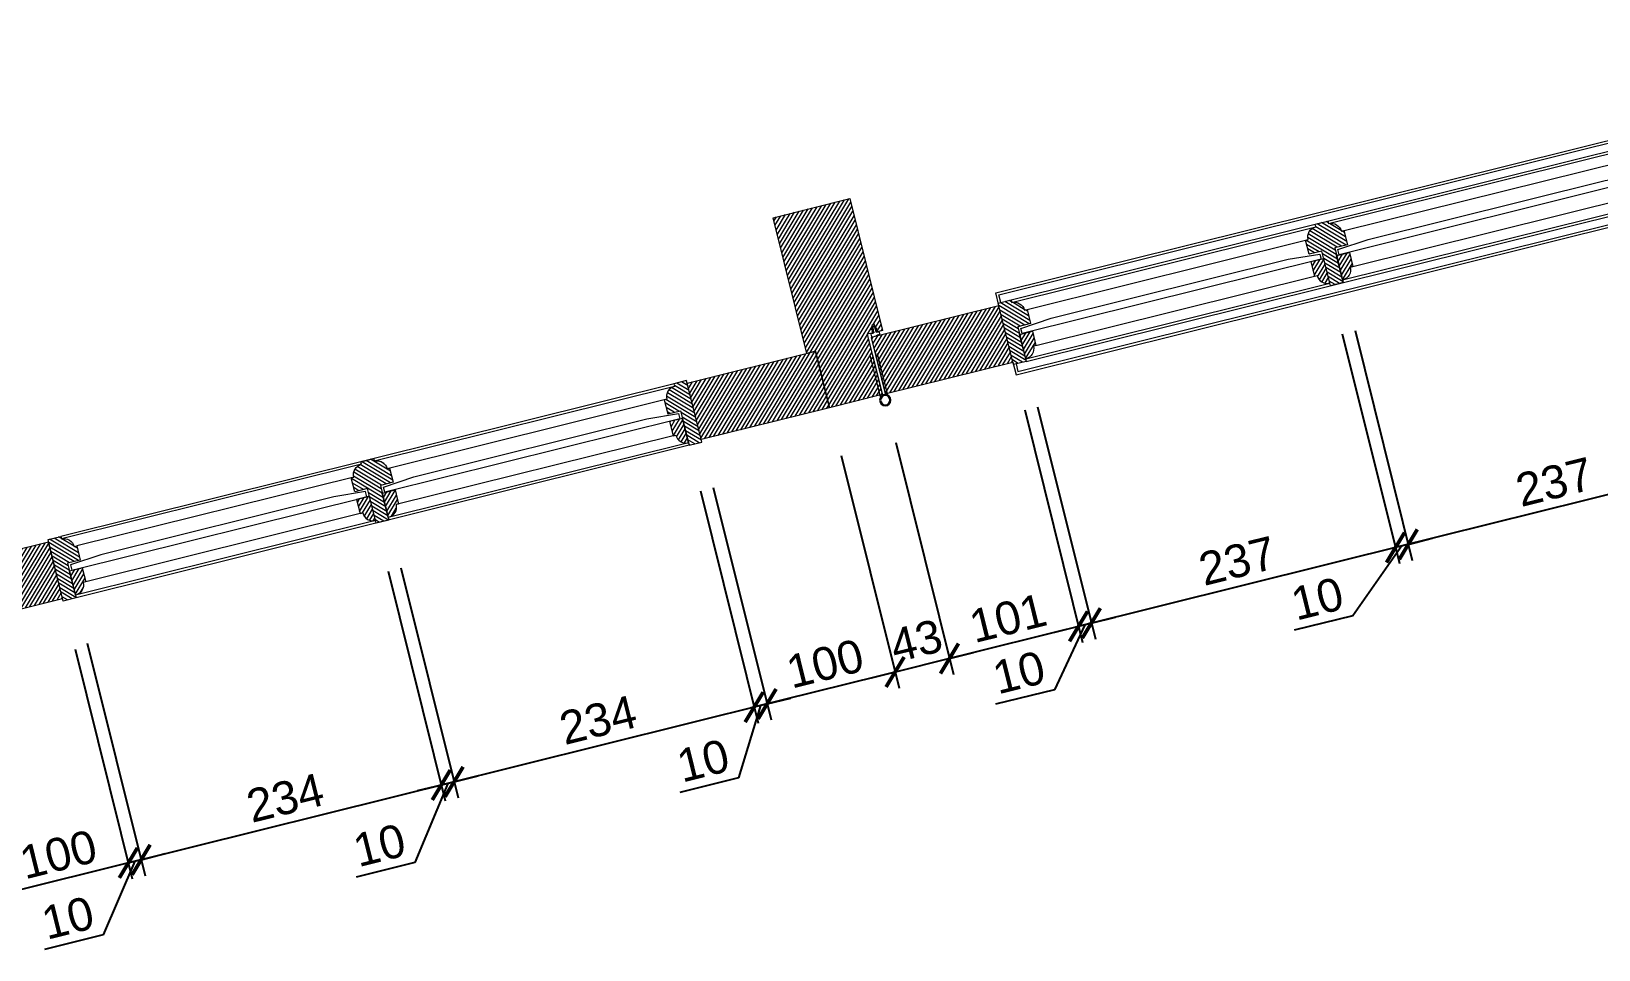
# Model space of a CAD drawing. Header units: inches. Extents: x 122939 to 389145, y 29603 to 574065.
# Drawn here: x 325581 to 326769, y 500528 to 501224 of the extents above; entities that cross this region are included whole.
import ezdxf

# ---------------------------------------------------------------- set-up
doc = ezdxf.new("R2010")
doc.units = ezdxf.units.IN
doc.header["$MEASUREMENT"] = 0
doc.layers.add('DETAIL', color=1, linetype='Continuous')
doc.layers.add('FURNITURE', color=252, linetype='Continuous')
doc.layers.add('GRC', color=41, linetype='Continuous', lineweight=0)
doc.styles.add('DA-dim', font='arial.ttf')
doc.dimstyles.new('DA-10', dxfattribs={"dimtxt": 25, "dimasz": 18.75, "dimexe": 12.5, "dimexo": 37.5, "dimgap": 6.25, "dimtad": 1, "dimdec": 0, "dimdsep": 46, "dimtxsty": 'DA-dim', "dimblk": 'ARCHTICK', "dimcen": 0, "dimdle": 12.5, "dimadec": 0, "dimazin": 0, "dimtfac": 1, "dimtdec": 0, "dimtix": 1, "dimtmove": 2, "dimatfit": 3, "dimfxl": 1, "dimarcsym": 0})
pattern_1 = [(135, (-4101.4994, -5827.568), (-1.76776695, -1.76776695), [])]
pattern_2 = [(135, (-3108.8667, -5827.568), (-1.76776695, -1.76776695), [])]
pattern_3 = [(135, (247.5, 0), (-1.76776695, -1.76776695), [])]

# ---------------------------------------------------------------- blocks, each defined once
blk = doc.blocks.new('A$C276B60FF')
at = {"layer": 'FURNITURE', "color": 0, "lineweight": 5}
for p, q in [((4, -4.7, -468.2), (5.3, -3.4, -468.2)), ((4, -6.4, -468.2), (5.2, -5.2, -468.2)), ((5.2, -4.4, -468.2), (4.2, -4.9, -468.2)), ((5.1, -6.2, -468.2), (4.2, -6.6, -468.2)), ((8, -4.7, -468.2), (6.7, -3.4, -468.2)), ((6.8, -4.4, -468.2), (7.9, -4.9, -468.2)), ((8, -6.4, -468.2), (6.9, -5.2, -468.2)), ((6.9, -6.2, -468.2), (7.9, -6.6, -468.2))]:
    blk.add_line(p, q, dxfattribs=at)
at = {"layer": 'FURNITURE', "color": 0, "lineweight": 5, "elevation": -468.2}
for points in [[(3, -9.9), (3, -7.9, -0.371091), (3.5, -7.4, -0.011049), (5, -7.3, -0.011049)], [(7, -7.3, -0.01116), (8.5, -7.4, -0.382087), (9, -7.9), (9, -9, -0.302252), (8.7, -9.5, -0.080721), (3.5, -10.4, -0.418), (3, -9.9)], [(6.7, -3.4), (6.7, -2.9, 0.873613), (5.4, -3), (5.3, -3.4)]]:
    blk.add_lwpolyline(points, format="xyb", dxfattribs=at)
for points in [[(5.1, -6.2), (5, -7.3)], [(5.2, -4.4), (5.2, -5.2)], [(6.9, -5.2), (6.8, -4.4)], [(7, -7.3), (6.9, -6.2)]]:
    blk.add_lwpolyline(points, dxfattribs=at)
at = {"layer": 'FURNITURE', "color": 0, "lineweight": 5}
for centre, start, end in [((4.1, -4.8, -468.2), 141.1325, 292.0729), ((4.1, -6.5, -468.2), 141.1325, 292.0729), ((7.9, -4.8, -468.2), 247.9271, 38.8675), ((7.9, -6.5, -468.2), 247.9271, 38.8675)]:
    blk.add_arc(centre, 0.1, start, end, dxfattribs=at)
blk = doc.blocks.new('french door top')
at = {"lineweight": 0}
h = blk.add_hatch(dxfattribs=at)
h.set_pattern_fill('ANSI31', color=8, scale=20, angle=90)
h.paths.add_polyline_path([(5903.7, 5862.5), (6003.7, 5862.5), (6003.7, 5906.5), (5903.7, 5906.5)])
h = blk.add_hatch(dxfattribs=at)
h.set_pattern_fill('ANSI31', color=8, scale=20)
h.paths.add_polyline_path([(6003.7, 5860.5), (6013.7, 5860.5), (6013.7, 5887.5), (6023.7, 5887.5), (6023.7, 5898.5), (6021.7, 5898.5, 0.414214), (6013.7, 5906.5), (6013.7, 5908.5), (6003.7, 5908.5)])
h = blk.add_hatch(dxfattribs=at)
h.set_pattern_fill('ANSI31', color=8, scale=20)
edge = h.paths.add_edge_path()
edge.add_line((6251.2, 5860.5), (6251.2, 5887.5))
edge.add_line((6251.2, 5887.5), (6241.2, 5887.5))
edge.add_line((6241.2, 5887.5), (6241.2, 5898.5))
edge.add_line((6241.2, 5898.5), (6243.2, 5898.5))
edge.add_arc((6251.2, 5898.5), 8, 90, 180, ccw=False)
edge.add_line((6251.2, 5906.5), (6251.2, 5908.5))
edge.add_line((6251.2, 5908.5), (6261.2, 5908.5))
edge.add_line((6261.2, 5908.5), (6261.2, 5906.5))
edge.add_arc((6261.2, 5898.5), 8, 0, 90, ccw=False)
edge.add_line((6269.2, 5898.5), (6271.2, 5898.5))
edge.add_line((6271.2, 5898.5), (6271.2, 5887.5))
edge.add_line((6271.2, 5887.5), (6261.2, 5887.5))
edge.add_line((6261.2, 5887.5), (6261.2, 5860.5))
edge.add_line((6261.2, 5860.5), (6251.2, 5860.5))
h = blk.add_hatch(dxfattribs=at)
h.set_pattern_fill('ANSI31', color=8, scale=20)
h.set_pattern_definition([(45, (247.5, 0), (-1.76776695, 1.76776695), [])])
edge = h.paths.add_edge_path()
edge.add_line((6498.7, 5860.5), (6498.7, 5887.5))
edge.add_line((6498.7, 5887.5), (6488.7, 5887.5))
edge.add_line((6488.7, 5887.5), (6488.7, 5898.5))
edge.add_line((6488.7, 5898.5), (6490.7, 5898.5))
edge.add_arc((6498.7, 5898.5), 8, 90, 180, ccw=False)
edge.add_line((6498.7, 5906.5), (6498.7, 5908.5))
edge.add_line((6498.7, 5908.5), (6508.7, 5908.5))
edge.add_line((6508.7, 5908.5), (6508.7, 5906.5))
edge.add_arc((6508.7, 5898.5), 8, 0, 90, ccw=False)
edge.add_line((6516.7, 5898.5), (6518.7, 5898.5))
edge.add_line((6518.7, 5898.5), (6518.7, 5887.5))
edge.add_line((6518.7, 5887.5), (6508.7, 5887.5))
edge.add_line((6508.7, 5887.5), (6508.7, 5860.5))
edge.add_line((6508.7, 5860.5), (6498.7, 5860.5))
h = blk.add_hatch(dxfattribs=at)
h.set_pattern_fill('ANSI31', color=8, scale=20)
h.paths.add_polyline_path([(6736.2, 5898.5), (6738.2, 5898.5, -0.414214), (6746.2, 5906.5), (6746.2, 5908.5), (6756.2, 5908.5), (6756.2, 5860.5), (6746.2, 5860.5), (6746.2, 5887.5), (6736.2, 5887.5)])
h = blk.add_hatch(dxfattribs=at)
h.set_pattern_fill('ANSI31', color=8, scale=20, angle=90)
edge = h.paths.add_edge_path()
edge.add_line((6856.2, 5862.5), (6756.2, 5862.5))
edge.add_line((6756.2, 5862.5), (6756.2, 5906.5))
edge.add_line((6756.2, 5906.5), (6855.8, 5906.5))
edge.add_line((6855.8, 5906.5), (6855.8, 5862.5))
h = blk.add_hatch(dxfattribs=at)
h.set_pattern_fill('ANSI31', color=8, scale=20, angle=90)
h.paths.add_polyline_path([(6023.7, 5881.5), (6013.7, 5881.5), (6013.7, 5862.5, 0.414214), (6021.7, 5870.5), (6023.7, 5870.5)])
h = blk.add_hatch(dxfattribs=at)
h.set_pattern_fill('ANSI31', color=8, scale=20, angle=90)
edge = h.paths.add_edge_path()
edge.add_line((6251.2, 5862.5), (6251.2, 5881.5))
edge.add_line((6251.2, 5881.5), (6241.2, 5881.5))
edge.add_line((6241.2, 5881.5), (6241.2, 5870.5))
edge.add_line((6241.2, 5870.5), (6243.2, 5870.5))
edge.add_arc((6251.2, 5870.5), 8, 180, 270)
h = blk.add_hatch(dxfattribs=at)
h.set_pattern_fill('ANSI31', color=8, scale=20, angle=90)
edge = h.paths.add_edge_path()
edge.add_line((6261.2, 5862.5), (6261.2, 5881.5))
edge.add_line((6261.2, 5881.5), (6271.2, 5881.5))
edge.add_line((6271.2, 5881.5), (6271.2, 5870.5))
edge.add_line((6271.2, 5870.5), (6269.2, 5870.5))
edge.add_arc((6261.2, 5870.5), 8, -90, 0, ccw=False)
h = blk.add_hatch(dxfattribs=at)
h.set_pattern_fill('ANSI31', color=8, scale=20, angle=90)
h.set_pattern_definition(pattern_3)
edge = h.paths.add_edge_path()
edge.add_line((6498.7, 5862.5), (6498.7, 5881.5))
edge.add_line((6498.7, 5881.5), (6488.7, 5881.5))
edge.add_line((6488.7, 5881.5), (6488.7, 5870.5))
edge.add_line((6488.7, 5870.5), (6490.7, 5870.5))
edge.add_arc((6498.7, 5870.5), 8, 180, 270)
h = blk.add_hatch(dxfattribs=at)
h.set_pattern_fill('ANSI31', color=8, scale=20, angle=90)
h.set_pattern_definition(pattern_3)
edge = h.paths.add_edge_path()
edge.add_line((6508.7, 5862.5), (6508.7, 5881.5))
edge.add_line((6508.7, 5881.5), (6518.7, 5881.5))
edge.add_line((6518.7, 5881.5), (6518.7, 5870.5))
edge.add_line((6518.7, 5870.5), (6516.7, 5870.5))
edge.add_arc((6508.7, 5870.5), 8, -90, 0, ccw=False)
h = blk.add_hatch(dxfattribs=at)
h.set_pattern_fill('ANSI31', color=8, scale=20, angle=90)
h.paths.add_polyline_path([(6736.2, 5881.5), (6746.2, 5881.5), (6746.2, 5862.5, -0.414214), (6738.2, 5870.5), (6736.2, 5870.5)])
at = {"color": 8, "lineweight": 0}
for p, q in [((6746.2, 5908.5), (6013.7, 5908.5)), ((6251.2, 5906.5), (6013.7, 5906.5)), ((6498.7, 5906.5), (6261.2, 5906.5)), ((6746.2, 5906.5), (6508.7, 5906.5)), ((6243.2, 5898.5), (6021.7, 5898.5)), ((6490.7, 5898.5), (6269.2, 5898.5)), ((6736.2, 5898.5), (6516.7, 5898.5)), ((6243.2, 5870.5), (6021.7, 5870.5)), ((6490.7, 5870.5), (6269.2, 5870.5)), ((6736.2, 5870.5), (6516.7, 5870.5)), ((6251.2, 5862.5), (6013.7, 5862.5)), ((6746.2, 5860.5), (6013.7, 5860.5)), ((6498.7, 5862.5), (6261.2, 5862.5)), ((6746.2, 5862.5), (6508.7, 5862.5))]:
    blk.add_line(p, q, dxfattribs=at)
at = {"color": 0, "lineweight": -2, "elevation": 0}
for points in [[(5903.7, 5862.5), (6003.7, 5862.5), (6003.7, 5906.5), (5903.7, 5906.5), (5903.7, 5862.5)], [(6856.2, 5862.5), (6756.2, 5862.5), (6756.2, 5906.5), (6855.8, 5906.5), (6855.8, 5862.5)]]:
    blk.add_lwpolyline(points, dxfattribs=at)
for points in [[(6013.7, 5860.5), (6003.7, 5860.5), (6003.7, 5908.5), (6013.7, 5908.5), (6013.7, 5906.5, -0.414214), (6021.7, 5898.5), (6023.7, 5898.5), (6023.7, 5887.5), (6013.7, 5887.5), (6013.7, 5860.5)], [(6746.2, 5860.5), (6756.2, 5860.5), (6756.2, 5908.5), (6746.2, 5908.5), (6746.2, 5906.5, 0.414214), (6738.2, 5898.5), (6736.2, 5898.5), (6736.2, 5887.5), (6746.2, 5887.5), (6746.2, 5860.5)], [(6013.7, 5862.5), (6013.7, 5881.5), (6023.7, 5881.5), (6023.7, 5870.5), (6021.7, 5870.5, -0.414214), (6013.7, 5862.5, 1)], [(6251.2, 5862.5), (6251.2, 5881.5), (6241.2, 5881.5), (6241.2, 5870.5), (6243.2, 5870.5, 0.414214), (6251.2, 5862.5, -1)], [(6261.2, 5862.5), (6261.2, 5881.5), (6271.2, 5881.5), (6271.2, 5870.5), (6269.2, 5870.5, -0.414214), (6261.2, 5862.5, 1)], [(6746.2, 5862.5), (6746.2, 5881.5), (6736.2, 5881.5), (6736.2, 5870.5), (6738.2, 5870.5, 0.414214), (6746.2, 5862.5, -1)]]:
    blk.add_lwpolyline(points, format="xyb", dxfattribs=at)
blk.add_lwpolyline([(6251.2, 5860.5), (6251.2, 5887.5), (6241.2, 5887.5), (6241.2, 5898.5), (6243.2, 5898.5, -0.414214), (6251.2, 5906.5), (6251.2, 5908.5), (6261.2, 5908.5), (6261.2, 5906.5, -0.414214), (6269.2, 5898.5), (6271.2, 5898.5), (6271.2, 5887.5), (6261.2, 5887.5), (6261.2, 5860.5)], format="xyb", close=True, dxfattribs=at)
at = {"color": 0, "lineweight": -2}
blk.add_lwpolyline([(6508.7, 5860.5), (6508.7, 5887.5), (6518.7, 5887.5), (6518.7, 5898.5), (6516.7, 5898.5, 0.414214), (6508.7, 5906.5), (6508.7, 5908.5), (6498.7, 5908.5), (6498.7, 5906.5, 0.414214), (6490.7, 5898.5), (6488.7, 5898.5), (6488.7, 5887.5), (6498.7, 5887.5), (6498.7, 5860.5)], format="xyb", close=True, dxfattribs=at)
at = {"color": 0, "elevation": 0}
for points in [[(6040, 5887.7), (6015.7, 5885.7), (6015.7, 5881.7), (6249.2, 5881.7), (6249.2, 5885.7), (6225, 5887.7)], [(6535, 5887.7), (6510.7, 5885.7), (6510.7, 5881.7), (6744.2, 5881.7), (6744.2, 5885.7), (6720, 5887.7)]]:
    blk.add_lwpolyline(points, close=True, dxfattribs=at)
at = {"color": 0}
blk.add_lwpolyline([(6287.5, 5887.7), (6263.2, 5885.7), (6263.2, 5881.7), (6496.7, 5881.7), (6496.7, 5885.7), (6472.5, 5887.7)], close=True, dxfattribs=at)
at = {"color": 0, "lineweight": -2}
for points in [[(6498.7, 5862.5), (6498.7, 5881.5), (6488.7, 5881.5), (6488.7, 5870.5), (6490.7, 5870.5, 0.414214), (6498.7, 5862.5, -1)], [(6508.7, 5862.5), (6508.7, 5881.5), (6518.7, 5881.5), (6518.7, 5870.5), (6516.7, 5870.5, -0.414214), (6508.7, 5862.5, 1)]]:
    blk.add_lwpolyline(points, format="xyb", dxfattribs=at)
blk = doc.blocks.new('A$C419e398c')
at = {"lineweight": 0}
h = blk.add_hatch(dxfattribs=at)
h.set_pattern_fill('ANSI31', color=8, scale=20, angle=90)
h.set_pattern_definition(pattern_1)
h.paths.add_polyline_path([(103.3, 416.3), (203.3, 416.3), (203.3, 372.3), (103.3, 372.3)])
h = blk.add_hatch(dxfattribs=at)
h.set_pattern_fill('ANSI31', color=8, scale=20)
h.set_pattern_definition([(45, (-3359.5162, -5827.568), (-1.76776695, 1.76776695), [])])
h.paths.add_polyline_path([(223.3, 380.3), (221.3, 380.3, -0.414214), (213.3, 372.3), (213.3, 370.3), (203.3, 370.3), (203.3, 418.3), (213.3, 418.3), (213.3, 391.3), (223.3, 391.3)])
h = blk.add_hatch(dxfattribs=at)
h.set_pattern_fill('ANSI31', color=8, scale=20, angle=90)
h.set_pattern_definition([(135, (-3359.5162, -5827.568), (-1.76776695, -1.76776695), [])])
h.paths.add_polyline_path([(223.3, 397.3), (213.3, 397.3), (213.3, 416.3, -0.414214), (221.3, 408.3), (223.3, 408.3)])
h = blk.add_hatch(dxfattribs=at)
h.set_pattern_fill('ANSI31', color=8, scale=20)
h.set_pattern_definition([(45, (-3108.8667, -5827.568), (-1.76776695, 1.76776695), [])])
edge = h.paths.add_edge_path()
edge.add_line((457.6, 418.3), (457.6, 391.3))
edge.add_line((457.6, 391.3), (467.6, 391.3))
edge.add_line((467.6, 391.3), (467.6, 380.3))
edge.add_line((467.6, 380.3), (465.6, 380.3))
edge.add_arc((457.6, 380.3), 8, -90.0001, -0.0001, ccw=False)
edge.add_line((457.6, 372.3), (457.6, 370.3))
edge.add_line((457.6, 370.3), (447.6, 370.3))
edge.add_line((447.6, 370.3), (447.6, 372.3))
edge.add_arc((447.6, 380.3), 8, -180.0001, -90.0001, ccw=False)
edge.add_line((439.6, 380.3), (437.6, 380.3))
edge.add_line((437.6, 380.3), (437.6, 391.3))
edge.add_line((437.6, 391.3), (447.6, 391.3))
edge.add_line((447.6, 391.3), (447.6, 418.3))
edge.add_line((447.6, 418.3), (457.6, 418.3))
h = blk.add_hatch(dxfattribs=at)
h.set_pattern_fill('ANSI31', color=8, scale=20, angle=90)
h.set_pattern_definition(pattern_2)
edge = h.paths.add_edge_path()
edge.add_line((447.6, 416.3), (447.6, 397.3))
edge.add_line((447.6, 397.3), (437.6, 397.3))
edge.add_line((437.6, 397.3), (437.6, 408.3))
edge.add_line((437.6, 408.3), (439.6, 408.3))
edge.add_arc((447.6, 408.3), 8, -270.0001, -180.0001, ccw=False)
h = blk.add_hatch(dxfattribs=at)
h.set_pattern_fill('ANSI31', color=8, scale=20, angle=90)
h.set_pattern_definition(pattern_2)
edge = h.paths.add_edge_path()
edge.add_line((457.6, 416.3), (457.6, 397.3))
edge.add_line((457.6, 397.3), (467.6, 397.3))
edge.add_line((467.6, 397.3), (467.6, 408.3))
edge.add_line((467.6, 408.3), (465.6, 408.3))
edge.add_arc((457.6, 408.3), 8, -0.0001, 89.9999)
h = blk.add_hatch(dxfattribs=at)
h.set_pattern_fill('ANSI31', color=8, scale=20)
h.set_pattern_definition([(45, (-4103.5846, -5827.568), (-1.76776695, 1.76776695), [])])
h.paths.add_polyline_path([(682.1, 380.3), (684.1, 380.3, 0.414214), (692.1, 372.3), (692.1, 370.3), (702.1, 370.3), (702.1, 418.3), (692.1, 418.3), (692.1, 391.3), (682.1, 391.3)])
h = blk.add_hatch(dxfattribs=at)
h.set_pattern_fill('ANSI31', color=8, scale=20, angle=90)
h.set_pattern_definition([(135, (-4103.5846, -5827.568), (-1.76776695, -1.76776695), [])])
h.paths.add_polyline_path([(682.1, 397.3), (692.1, 397.3), (692.1, 416.3, 0.414214), (684.1, 408.3), (682.1, 408.3)])
h = blk.add_hatch(dxfattribs=at)
h.set_pattern_fill('ANSI31', color=8, scale=20, angle=90)
h.set_pattern_definition(pattern_1)
h.paths.add_polyline_path([(802, 416.3), (702, 416.3), (702, 372.3), (802, 372.3)])
h = blk.add_hatch(dxfattribs=at)
h.set_pattern_fill('ANSI31', color=8, scale=20, angle=90)
h.set_pattern_definition(pattern_1)
h.paths.add_polyline_path([(795.3, 372.3), (795.3, 266.3), (855.3, 266.3), (855.3, 369.3), (850.3, 369.3), (850.3, 363.3), (848.3, 363.3), (848.3, 369.3), (843.3, 369.3), (843.3, 416.3), (802, 416.3), (802, 372.3)])
at = {"color": 8, "lineweight": 0}
for p, q in [((692, 418.3, 0), (213.3, 418.3, 0)), ((447.6, 416.3, 0), (213.3, 416.3, 0)), ((692, 416.3, 0), (457.6, 416.3, 0)), ((439.6, 408.3, 0), (223.3, 408.3, 0)), ((682, 408.3, 0), (465.6, 408.3, 0)), ((439.6, 380.3, 0), (223.3, 380.3, 0)), ((682, 380.3, 0), (465.6, 380.3, 0)), ((447.6, 372.3, 0), (213.3, 372.3, 0)), ((695.5, 370.3, 0), (213.3, 370.3, 0)), ((692, 372.3, 0), (457.6, 372.3, 0))]:
    blk.add_line(p, q, dxfattribs=at)
at = {"color": 252}
for p, q in [((841.6, 417.8, 0), (841.6, 385.2, 0)), ((843.3, 385.2, 0), (843.3, 416.8, 0)), ((845.7, 385.2, 0), (845.7, 416.8, 0)), ((847.4, 417.8, 0), (847.4, 385.2, 0))]:
    blk.add_line(p, q, dxfattribs=at)
at = {"color": 0, "lineweight": -2}
blk.add_line((459, 407.8, 0), (459, 407.8, 0), dxfattribs=at)
at = {"color": 0, "lineweight": -2, "elevation": 0}
for points in [[(103.3, 416.3), (203.3, 416.3), (203.3, 372.3), (103.3, 372.3), (103.3, 416.3)], [(802, 416.3), (702, 416.3), (702, 372.3), (802, 372.3), (802, 416.3)]]:
    blk.add_lwpolyline(points, dxfattribs=at)
for points in [[(213.3, 418.3), (203.3, 418.3), (203.3, 370.3), (213.3, 370.3), (213.3, 372.3, 0.414214), (221.3, 380.3), (223.3, 380.3), (223.3, 391.3), (213.3, 391.3), (213.3, 418.3)], [(213.3, 416.3), (213.3, 397.3), (223.3, 397.3), (223.3, 408.3), (221.3, 408.3, 0.414214), (213.3, 416.3, -1)], [(447.6, 416.3), (447.6, 397.3), (437.6, 397.3), (437.6, 408.3), (439.6, 408.3, -0.414214), (447.6, 416.3, 1)], [(457.6, 416.3), (457.6, 397.3), (467.6, 397.3), (467.6, 408.3), (465.6, 408.3, 0.414214), (457.6, 416.3, -1)], [(692, 418.3), (702, 418.3), (702, 370.3), (692, 370.3), (692, 372.3, -0.414214), (684, 380.3), (682, 380.3), (682, 391.3), (692, 391.3), (692, 418.3)], [(692, 416.3), (692, 397.3), (682, 397.3), (682, 408.3), (684, 408.3, -0.414214), (692, 416.3, 1)]]:
    blk.add_lwpolyline(points, format="xyb", dxfattribs=at)
blk.add_lwpolyline([(447.6, 418.3), (447.6, 391.3), (437.6, 391.3), (437.6, 380.3), (439.6, 380.3, 0.414214), (447.6, 372.3), (447.6, 370.3), (457.6, 370.3), (457.6, 372.3, 0.414214), (465.6, 380.3), (467.6, 380.3), (467.6, 391.3), (457.6, 391.3), (457.6, 418.3)], format="xyb", close=True, dxfattribs=at)
blk.add_lwpolyline([(795.3, 372.3), (795.3, 266.3), (855.3, 266.3), (855.3, 369.3), (850.3, 369.3), (850.3, 363.3), (848.3, 363.3), (848.3, 369.3), (843.3, 369.3), (843.3, 416.3), (802, 416.3), (802, 372.3)], close=True, dxfattribs=at)
at = {"color": 8, "lineweight": 0, "elevation": 0}
for points in [[(945.3, 416.3), (945.3, 426.3), (1697.8, 426.3), (1697.8, 416.3)], [(947.3, 418.3), (947.3, 424.3), (1695.8, 424.3), (1695.8, 418.3)], [(945.3, 372.3), (945.3, 362.3), (1697.8, 362.3), (1697.8, 372.3)], [(947.3, 370.3), (947.3, 364.3), (1695.8, 364.3), (1695.8, 370.3)]]:
    blk.add_lwpolyline(points, dxfattribs=at)
at = {"color": 0, "elevation": 0}
for points in [[(239.5, 391.1), (215.3, 393.1), (215.3, 397.1), (445.6, 397.1), (445.6, 393.1), (421.4, 391.1)], [(665.7, 391.1), (690, 393.1), (690, 397.1), (459.6, 397.1), (459.6, 393.1), (483.9, 391.1)]]:
    blk.add_lwpolyline(points, close=True, dxfattribs=at)
at = {"color": 252}
for radius in [4.31, 3.53]:
    blk.add_circle((844.5, 421, 0), radius, dxfattribs=at)
at = {"color": 0, "rotation": 179.999884685727}
blk.add_blockref('french door top', (7701.5, 6278.8, 0), dxfattribs=at)
at = {"xscale": -1, "rotation": 179.9998846857269}
blk.add_blockref('A$C276B60FF', (843.3, 362, 468.2), dxfattribs=at)
blk = doc.blocks.new('floor plan')
at = {"xscale": -1, "rotation": 179.9997670953166}
blk.add_blockref('A$C419e398c', (-1831.9, -152.3, 0), dxfattribs=at)
blk = doc.blocks.new('_ARCHTICK')
at = {"color": 0, "linetype": 'ByBlock', "const_width": 0.15}
blk.add_lwpolyline([(-0.5, -0.5), (0.5, 0.5)], dxfattribs=at)
blk = doc.blocks.new('*D723')
at = {"layer": 'Defpoints', "color": 0, "transparency": 16777216}
for p in [(326805.9, 501091.2), (326575.5, 501033.9), (326624.8, 500835.5)]:
    blk.add_point(p, dxfattribs=at)
at = {"layer": 'DETAIL', "color": 0, "lineweight": -2, "transparency": 16777216}
for p, q in [((326815, 501054.8), (326858.3, 500880.7)), ((326584.5, 500997.5), (326627.8, 500823.4)), ((326867.4, 500895.9), (326612.7, 500832.5))]:
    blk.add_line(p, q, dxfattribs=at)
at = {"layer": 'DETAIL', "color": 0, "lineweight": -2, "transparency": 16777216, "xscale": 18.75, "yscale": 18.75, "zscale": 18.75}
for p, rotation in [((326855.3, 500892.9), 13.9714232829857), ((326624.8, 500835.5), 193.9714232829857)]:
    blk.add_blockref('_ARCHTICK', p, dxfattribs=dict(at, rotation=rotation))
at = {"layer": 'DETAIL', "color": 0, "transparency": 16777216, "insert": (326735.5, 500882.7), "char_height": 25, "attachment_point": 5, "rotation": 13.9714, "style": 'DA-dim'}
blk.add_mtext('237', dxfattribs=at)
blk = doc.blocks.new('*D724')
at = {"layer": 'Defpoints', "color": 0, "transparency": 16777216}
for p in [(326565.8, 501031.5), (326575.5, 501033.9), (326615.1, 500833.1)]:
    blk.add_point(p, dxfattribs=at)
at = {"layer": 'DETAIL', "color": 0, "lineweight": -2, "transparency": 16777216}
for p, q in [((326574.8, 500995.1), (326618.1, 500821)), ((326584.5, 500997.5), (326627.8, 500823.4)), ((326624.8, 500835.5), (326615.1, 500833.1)), ((326624.8, 500835.5), (326615.1, 500833.1)), ((326624.8, 500835.5), (326643, 500840.1)), ((326620, 500834.3), (326582.7, 500781.4)), ((326615.1, 500833.1), (326596.9, 500828.6)), ((326582.7, 500781.4), (326538.2, 500770.4))]:
    blk.add_line(p, q, dxfattribs=at)
at = {"layer": 'DETAIL', "color": 0, "lineweight": -2, "transparency": 16777216, "xscale": 18.75, "yscale": 18.75, "zscale": 18.75}
for p, rotation in [((326624.8, 500835.5), 193.9714232829857), ((326615.1, 500833.1), 13.9714232829857)]:
    blk.add_blockref('_ARCHTICK', p, dxfattribs=dict(at, rotation=rotation))
at = {"layer": 'DETAIL', "color": 0, "transparency": 16777216, "insert": (326555.8, 500794.3), "char_height": 25, "attachment_point": 5, "rotation": 13.9714, "style": 'DA-dim'}
blk.add_mtext('10', dxfattribs=at)
blk = doc.blocks.new('*D725')
at = {"layer": 'Defpoints', "color": 0, "transparency": 16777216}
for p in [(326565.8, 501031.5), (326334.8, 500976.1), (326384.6, 500775.8)]:
    blk.add_point(p, dxfattribs=at)
at = {"layer": 'DETAIL', "color": 0, "lineweight": -2, "transparency": 16777216}
for p, q in [((326574.8, 500995.1), (326618.1, 500821)), ((326343.9, 500939.7), (326387.7, 500763.6)), ((326627.2, 500836.1), (326372.5, 500772.8))]:
    blk.add_line(p, q, dxfattribs=at)
at = {"layer": 'DETAIL', "color": 0, "lineweight": -2, "transparency": 16777216, "xscale": 18.75, "yscale": 18.75, "zscale": 18.75}
for p, rotation in [((326615.1, 500833.1), 13.9714232829857), ((326384.6, 500775.8), 193.9714232829857)]:
    blk.add_blockref('_ARCHTICK', p, dxfattribs=dict(at, rotation=rotation))
at = {"layer": 'DETAIL', "color": 0, "transparency": 16777216, "insert": (326495.3, 500822.9), "char_height": 25, "attachment_point": 5, "rotation": 13.9714, "style": 'DA-dim'}
blk.add_mtext('237', dxfattribs=at)
blk = doc.blocks.new('*D726')
at = {"layer": 'Defpoints', "color": 0, "transparency": 16777216}
for p in [(326325.1, 500973.7), (326334.8, 500976.1), (326374.9, 500773.4)]:
    blk.add_point(p, dxfattribs=at)
at = {"layer": 'DETAIL', "color": 0, "lineweight": -2, "transparency": 16777216}
for p, q in [((326334.2, 500937.3), (326378, 500761.2)), ((326343.9, 500939.7), (326387.7, 500763.6)), ((326384.6, 500775.8), (326374.9, 500773.4)), ((326384.6, 500775.8), (326374.9, 500773.4)), ((326384.6, 500775.8), (326402.8, 500780.3)), ((326379.8, 500774.6), (326356.6, 500725.4)), ((326374.9, 500773.4), (326356.7, 500768.8)), ((326356.6, 500725.4), (326312.1, 500714.4))]:
    blk.add_line(p, q, dxfattribs=at)
at = {"layer": 'DETAIL', "color": 0, "lineweight": -2, "transparency": 16777216, "xscale": 18.75, "yscale": 18.75, "zscale": 18.75}
for p, rotation in [((326384.6, 500775.8), 193.9714232829857), ((326374.9, 500773.4), 13.9714232829857)]:
    blk.add_blockref('_ARCHTICK', p, dxfattribs=dict(at, rotation=rotation))
at = {"layer": 'DETAIL', "color": 0, "transparency": 16777216, "insert": (326329.7, 500738.4), "char_height": 25, "attachment_point": 5, "rotation": 13.9714, "style": 'DA-dim'}
blk.add_mtext('10', dxfattribs=at)
blk = doc.blocks.new('*D727')
at = {"layer": 'Defpoints', "color": 0, "transparency": 16777216}
for p in [(326325.1, 500973.7), (326227.4, 500949), (326277.1, 500749)]:
    blk.add_point(p, dxfattribs=at)
at = {"layer": 'DETAIL', "color": 0, "lineweight": -2, "transparency": 16777216}
for p, q in [((326334.2, 500937.3), (326378, 500761.2)), ((326236.4, 500912.6), (326280.2, 500736.9)), ((326387.1, 500776.4), (326265, 500746))]:
    blk.add_line(p, q, dxfattribs=at)
at = {"layer": 'DETAIL', "color": 0, "lineweight": -2, "transparency": 16777216, "xscale": 18.75, "yscale": 18.75, "zscale": 18.75}
for p, rotation in [((326374.9, 500773.4), 13.9714232829857), ((326277.1, 500749), 193.9714232829857)]:
    blk.add_blockref('_ARCHTICK', p, dxfattribs=dict(at, rotation=rotation))
at = {"layer": 'DETAIL', "color": 0, "transparency": 16777216, "insert": (326321.4, 500779.6), "char_height": 25, "attachment_point": 5, "rotation": 13.9714, "style": 'DA-dim'}
blk.add_mtext('101', dxfattribs=at)
blk = doc.blocks.new('*D728')
at = {"layer": 'Defpoints', "color": 0, "transparency": 16777216}
for p in [(326227.4, 500949), (326186.1, 500939.1), (326235.9, 500738.8)]:
    blk.add_point(p, dxfattribs=at)
at = {"layer": 'DETAIL', "color": 0, "lineweight": -2, "transparency": 16777216}
for p, q in [((326236.4, 500912.6), (326280.2, 500736.9)), ((326195.1, 500902.7), (326238.9, 500726.6)), ((326277.1, 500749), (326295.3, 500753.6)), ((326277.1, 500749), (326235.9, 500738.8)), ((326235.9, 500738.8), (326217.7, 500734.2))]:
    blk.add_line(p, q, dxfattribs=at)
at = {"layer": 'DETAIL', "color": 0, "lineweight": -2, "transparency": 16777216, "xscale": 18.75, "yscale": 18.75, "zscale": 18.75}
for p, rotation in [((326235.9, 500738.8), 13.9714232829857), ((326277.1, 500749), 193.9714232829857)]:
    blk.add_blockref('_ARCHTICK', p, dxfattribs=dict(at, rotation=rotation))
at = {"layer": 'DETAIL', "color": 0, "transparency": 16777216, "insert": (326251.9, 500762.4), "char_height": 25, "attachment_point": 5, "rotation": 13.9714, "style": 'DA-dim'}
blk.add_mtext('43', dxfattribs=at)
blk = doc.blocks.new('*D729')
at = {"layer": 'Defpoints', "color": 0, "transparency": 16777216}
for p in [(326186.1, 500939.1), (326089, 500914.9), (326138.9, 500714.6)]:
    blk.add_point(p, dxfattribs=at)
at = {"layer": 'DETAIL', "color": 0, "lineweight": -2, "transparency": 16777216}
for p, q in [((326195.1, 500902.7), (326238.9, 500726.6)), ((326098.1, 500878.5), (326141.9, 500702.5)), ((326248, 500741.8), (326126.7, 500711.6))]:
    blk.add_line(p, q, dxfattribs=at)
at = {"layer": 'DETAIL', "color": 0, "lineweight": -2, "transparency": 16777216, "xscale": 18.75, "yscale": 18.75, "zscale": 18.75}
for p, rotation in [((326235.9, 500738.8), 13.9714232829857), ((326138.9, 500714.6), 193.9714232829857)]:
    blk.add_blockref('_ARCHTICK', p, dxfattribs=dict(at, rotation=rotation))
at = {"layer": 'DETAIL', "color": 0, "transparency": 16777216, "insert": (326182.8, 500745.1), "char_height": 25, "attachment_point": 5, "rotation": 13.9714, "style": 'DA-dim'}
blk.add_mtext('100', dxfattribs=at)
blk = doc.blocks.new('*D730')
at = {"layer": 'Defpoints', "color": 0, "transparency": 16777216}
for p in [(326079.3, 500912.5), (326089, 500914.9), (326129.1, 500712.2)]:
    blk.add_point(p, dxfattribs=at)
at = {"layer": 'DETAIL', "color": 0, "lineweight": -2, "transparency": 16777216}
for p, q in [((326088.4, 500876.1), (326132.2, 500700.1)), ((326098.1, 500878.5), (326141.9, 500702.5)), ((326138.9, 500714.6), (326157, 500719.1)), ((326129.1, 500712.2), (326111, 500707.7)), ((326134, 500713.4), (326117.2, 500658.7)), ((326138.9, 500714.6), (326129.1, 500712.2)), ((326138.9, 500714.6), (326129.1, 500712.2)), ((326117.2, 500658.7), (326072.7, 500647.6))]:
    blk.add_line(p, q, dxfattribs=at)
at = {"layer": 'DETAIL', "color": 0, "lineweight": -2, "transparency": 16777216, "xscale": 18.75, "yscale": 18.75, "zscale": 18.75}
for p, rotation in [((326129.1, 500712.2), 13.9714232829857), ((326138.9, 500714.6), 193.9714232829857)]:
    blk.add_blockref('_ARCHTICK', p, dxfattribs=dict(at, rotation=rotation))
at = {"layer": 'DETAIL', "color": 0, "transparency": 16777216, "insert": (326090.4, 500671.6), "char_height": 25, "attachment_point": 5, "rotation": 13.9714, "style": 'DA-dim'}
blk.add_mtext('10', dxfattribs=at)
blk = doc.blocks.new('*D731')
at = {"layer": 'Defpoints', "color": 0, "transparency": 16777216}
for p in [(326079.3, 500912.5), (325852.4, 500854), (325901.7, 500655.6)]:
    blk.add_point(p, dxfattribs=at)
at = {"layer": 'DETAIL', "color": 0, "lineweight": -2, "transparency": 16777216}
for p, q in [((326088.4, 500876.1), (326132.2, 500700.1)), ((325861.4, 500817.6), (325904.7, 500643.5)), ((326141.3, 500715.2), (325889.6, 500652.6))]:
    blk.add_line(p, q, dxfattribs=at)
at = {"layer": 'DETAIL', "color": 0, "lineweight": -2, "transparency": 16777216, "xscale": 18.75, "yscale": 18.75, "zscale": 18.75}
for p, rotation in [((326129.1, 500712.2), 13.9714232829857), ((325901.7, 500655.6), 193.9714232829857)]:
    blk.add_blockref('_ARCHTICK', p, dxfattribs=dict(at, rotation=rotation))
at = {"layer": 'DETAIL', "color": 0, "transparency": 16777216, "insert": (326010.8, 500702.4), "char_height": 25, "attachment_point": 5, "rotation": 13.9714, "style": 'DA-dim'}
blk.add_mtext('234', dxfattribs=at)
blk = doc.blocks.new('*D732')
at = {"layer": 'Defpoints', "color": 0, "transparency": 16777216}
for p in [(325842.7, 500851.6), (325852.4, 500854), (325892, 500653.2)]:
    blk.add_point(p, dxfattribs=at)
at = {"layer": 'DETAIL', "color": 0, "lineweight": -2, "transparency": 16777216}
for p, q in [((325851.7, 500815.2), (325895, 500641.1)), ((325861.4, 500817.6), (325904.7, 500643.5)), ((325901.7, 500655.6), (325919.9, 500660.2)), ((325896.9, 500654.4), (325872, 500594.6)), ((325892, 500653.2), (325873.8, 500648.7)), ((325901.7, 500655.6), (325892, 500653.2)), ((325901.7, 500655.6), (325892, 500653.2)), ((325872, 500594.6), (325827.5, 500583.5))]:
    blk.add_line(p, q, dxfattribs=at)
at = {"layer": 'DETAIL', "color": 0, "lineweight": -2, "transparency": 16777216, "xscale": 18.75, "yscale": 18.75, "zscale": 18.75}
for p, rotation in [((325901.7, 500655.6), 193.9714232829857), ((325892, 500653.2), 13.9714232829857)]:
    blk.add_blockref('_ARCHTICK', p, dxfattribs=dict(at, rotation=rotation))
at = {"layer": 'DETAIL', "color": 0, "transparency": 16777216, "insert": (325845.1, 500607.5), "char_height": 25, "attachment_point": 5, "rotation": 13.9714, "style": 'DA-dim'}
blk.add_mtext('10', dxfattribs=at)
blk = doc.blocks.new('*D733')
at = {"layer": 'Defpoints', "color": 0, "transparency": 16777216}
for p in [(325842.7, 500851.6), (325614.8, 500796.9), (325664.6, 500596.6)]:
    blk.add_point(p, dxfattribs=at)
at = {"layer": 'DETAIL', "color": 0, "lineweight": -2, "transparency": 16777216}
for p, q in [((325851.7, 500815.2), (325895, 500641.1)), ((325623.8, 500760.6), (325667.6, 500584.5)), ((325904.2, 500656.2), (325652.5, 500593.6))]:
    blk.add_line(p, q, dxfattribs=at)
at = {"layer": 'DETAIL', "color": 0, "lineweight": -2, "transparency": 16777216, "xscale": 18.75, "yscale": 18.75, "zscale": 18.75}
for p, rotation in [((325892, 500653.2), 13.9714232829857), ((325664.6, 500596.6), 193.9714232829857)]:
    blk.add_blockref('_ARCHTICK', p, dxfattribs=dict(at, rotation=rotation))
at = {"layer": 'DETAIL', "color": 0, "transparency": 16777216, "insert": (325773.7, 500643.4), "char_height": 25, "attachment_point": 5, "rotation": 13.9714, "style": 'DA-dim'}
blk.add_mtext('234', dxfattribs=at)
blk = doc.blocks.new('*D734')
at = {"layer": 'Defpoints', "color": 0, "transparency": 16777216}
for p in [(325605.6, 500792.6), (325614.8, 500796.9), (325654.9, 500594.2)]:
    blk.add_point(p, dxfattribs=at)
at = {"layer": 'DETAIL', "color": 0, "lineweight": -2, "transparency": 16777216}
for p, q in [((325614.6, 500756.2), (325657.9, 500582.1)), ((325623.8, 500760.6), (325667.6, 500584.5)), ((325664.6, 500596.6), (325682.8, 500601.2)), ((325659.8, 500595.4), (325635.9, 500539.6)), ((325654.9, 500594.2), (325636.7, 500589.7)), ((325664.6, 500596.6), (325654.9, 500594.2)), ((325664.6, 500596.6), (325654.9, 500594.2)), ((325635.9, 500539.6), (325591.4, 500528.5))]:
    blk.add_line(p, q, dxfattribs=at)
at = {"layer": 'DETAIL', "color": 0, "lineweight": -2, "transparency": 16777216, "xscale": 18.75, "yscale": 18.75, "zscale": 18.75}
for p, rotation in [((325664.6, 500596.6), 193.9714232829857), ((325654.9, 500594.2), 13.9714232829857)]:
    blk.add_blockref('_ARCHTICK', p, dxfattribs=dict(at, rotation=rotation))
at = {"layer": 'DETAIL', "color": 0, "transparency": 16777216, "insert": (325609, 500552.5), "char_height": 25, "attachment_point": 5, "rotation": 13.9714, "style": 'DA-dim'}
blk.add_mtext('10', dxfattribs=at)
blk = doc.blocks.new('*D735')
at = {"layer": 'Defpoints', "color": 0, "transparency": 16777216}
for p in [(325605.6, 500792.6), (325508, 500770.4), (325557.9, 500570.1)]:
    blk.add_point(p, dxfattribs=at)
at = {"layer": 'DETAIL', "color": 0, "lineweight": -2, "transparency": 16777216}
for p, q in [((325614.6, 500756.2), (325657.9, 500582.1)), ((325517.1, 500734), (325560.9, 500557.9)), ((325667, 500597.2), (325545.7, 500567.1))]:
    blk.add_line(p, q, dxfattribs=at)
at = {"layer": 'DETAIL', "color": 0, "lineweight": -2, "transparency": 16777216, "xscale": 18.75, "yscale": 18.75, "zscale": 18.75}
for p, rotation in [((325654.9, 500594.2), 13.9714232829857), ((325557.9, 500570.1), 193.9714232829857)]:
    blk.add_blockref('_ARCHTICK', p, dxfattribs=dict(at, rotation=rotation))
at = {"layer": 'DETAIL', "color": 0, "transparency": 16777216, "insert": (325601.8, 500600.6), "char_height": 25, "attachment_point": 5, "rotation": 13.9714, "style": 'DA-dim'}
blk.add_mtext('100', dxfattribs=at)

msp = doc.modelspace()

# ---------------------------------------------------------------- block references
at = {"layer": 'GRC', "rotation": 13.9714232829857}
msp.add_blockref('floor plan', (327048.248, 501739.484, 0), dxfattribs=at)

# ---------------------------------------------------------------- next in the draw order: dimensions: what is measured, and where the dimension line sits
at = {"layer": 'DETAIL'}
for base, p1, p2, angle, picture, middle in [((326624.819699532, 500835.529504471, 0.000000147), (326805.940116284, 501091.238304136, 0.000000146), (326575.466130466, 501033.897290358, 0.000000147), 13.971423283, '*D723', (326735.463793416, 500882.660342147, 0.000000147)), ((326384.64168, 500775.77362, 0), (326565.76196, 501031.48293, 0), (326334.80511, 500976.08273, 0), 13.971423, '*D725', (326495.28577, 500822.90446, 0)), ((326277.137, 500749.027, 0), (326325.101, 500973.668, 0), (326227.391, 500948.974, 0), 13.971423, '*D727', (326321.447, 500779.645, 0)), ((326235.894, 500738.766, 0), (326227.391, 500948.974, 0), (326186.058, 500939.075, 0), 13.971423, '*D728', (326251.923, 500762.356, 0)), ((326138.853, 500714.622, 0), (326186.058, 500939.075, 0), (326089.016, 500914.931, 0), 13.971423, '*D729', (326182.783, 500745.145, 0)), ((325901.731, 500655.626, 0), (326079.312, 500912.517, 0), (325852.377, 500853.995, 0), 13.971423, '*D731', (326010.847, 500702.377, 0)), ((325664.609, 500596.631, 0), (325842.673, 500851.581, 0), (325614.772, 500796.941, 0), 13.971423, '*D733', (325773.725, 500643.381, 0)), ((325557.863, 500570.073, 0), (325605.551, 500792.586, 0), (325508.026, 500770.383, 0), 13.971423, '*D735', (325601.793, 500600.596, 0))]:
    dim = msp.add_linear_dim(base=base, p1=p1, p2=p2, angle=angle, dimstyle='DA-10', dxfattribs=at)
    dim.commit()
    dim.dimension.update_dxf_attribs({"geometry": picture, "text_midpoint": middle})
for base, p1, p2, picture, middle in [((326615.116, 500833.115, 0), (326575.466, 501033.897, 0), (326565.762, 501031.483, 0), '*D724', (326576.612, 500779.921, 0)), ((326374.938, 500773.359, 0), (326334.805, 500976.083, 0), (326325.101, 500973.668, 0), '*D726', (326350.52, 500723.929, 0)), ((326129.148, 500712.207, 0), (326089.016, 500914.931, 0), (326079.312, 500912.517, 0), '*D730', (326111.161, 500657.194, 0)), ((325892.027, 500653.212, 0), (325852.377, 500853.995, 0), (325842.673, 500851.581, 0), '*D732', (325865.905, 500593.097, 0)), ((325654.905, 500594.216, 0), (325614.772, 500796.941, 0), (325605.551, 500792.586, 0), '*D734', (325629.811, 500538.041, 0))]:
    dim = msp.add_linear_dim(base=base, p1=p1, p2=p2, angle=13.971423, dimstyle='DA-10', override={"dimtmove": 1}, dxfattribs=at)
    dim.commit()
    dim.dimension.update_dxf_attribs({"geometry": picture, "text_midpoint": middle, "dimtype": 160})

doc.saveas('drawing.dxf')
